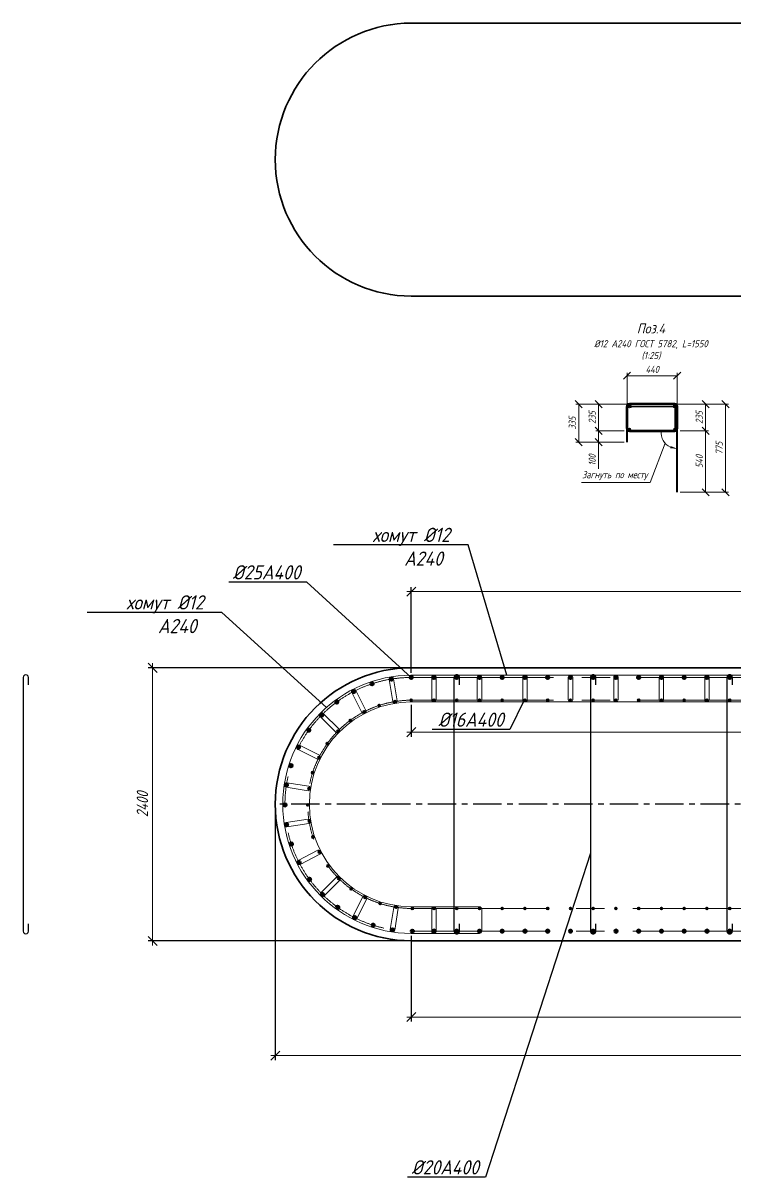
# Model space of a CAD drawing. Header units: millimetres. Extents: x 0 to 285450075, y -3000605 to 8125189010.
# Drawn here: x 6583974 to 6590232, y 139699 to 149856 of the extents above; entities that cross this region are included whole.
import ezdxf
from ezdxf import colors
from ezdxf.entities.mleader import LeaderData, LeaderLine
from ezdxf.math import Vec2, Vec3

# ---------------------------------------------------------------- set-up
doc = ezdxf.new("R2010")
doc.units = ezdxf.units.MM
doc.linetypes.add('невидимая', pattern=[9.525, 6.35, -3.175])
doc.linetypes.add('осевая', pattern=[2, 1.25, -0.25, 0.25, -0.25])
for name, color, linetype, lineweight in [('1-Бетон', 106, 'Continuous', 35), ('Арматура', 1, 'Continuous', 40), ('ИС_ОПОР_Med_раб.арматура', 6, 'Continuous', 35), ('ИС_ОПОР_Wide_раб.арматура', 6, 'Continuous', 50), ('ИС_Ось', 3, 'осевая', 18), ('ИС_Размер', 3, 'Continuous', 18), ('Тонкая', 3, 'Continuous', 15), ('Хомуты', 4, 'Continuous', 18)]:
    doc.layers.add(name, color=color, linetype=linetype, lineweight=lineweight)
for name, color, linetype in [('ИС_Невидимая', 4, 'невидимая'), ('Основная', 7, 'Continuous'), ('Стяжки', 4, 'Continuous'), ('Текст', 7, 'Continuous')]:
    doc.layers.add(name, color=color, linetype=linetype)
doc.styles.add('0', font='isocpeur.ttf', dxfattribs={"width": 0.8, "oblique": 15})
doc.styles.add('ROMANS', font='isocpeur.ttf', dxfattribs={"width": 0.9, "oblique": 15})
doc.dimstyles.new('25', dxfattribs={"dimscale": 25, "dimtxt": 2.5, "dimasz": 2.5, "dimexe": 1, "dimexo": 1, "dimgap": 1, "dimtad": 1, "dimdec": 0, "dimtxsty": '0', "dimblk": 'OBLIQUE', "dimcen": 2.5, "dimclrd": 256, "dimclre": 256, "dimclrt": 256, "dimaunit": 1, "dimadec": 1, "dimazin": 0, "dimtfac": 1, "dimtdec": 0, "dimtmove": 1, "dimatfit": 3, "dimldrblk": 'OBLIQUE', "dimfxl": 1, "dimlwd": -1, "dimlwe": -1, "dimarcsym": 0})
doc.dimstyles.new('М20$2', dxfattribs={"dimscale": 20, "dimtxt": 2.5, "dimasz": 2.5, "dimexe": 1, "dimexo": 1, "dimgap": 1, "dimtad": 1, "dimdec": 0, "dimzin": 0, "dimdsep": 46, "dimtxsty": '0', "dimcen": 0.09, "dimdle": 1, "dimclrd": 256, "dimclre": 256, "dimclrt": 256, "dimadec": 0, "dimazin": 0, "dimtfac": 1, "dimtdec": 0, "dimtofl": 0, "dimtmove": 1, "dimatfit": 2, "dimfxl": 1, "dimtolj": 1, "dimtzin": 0, "dimlwd": -1, "dimarcsym": 0})
doc.dimstyles.new('М40(1)', dxfattribs={"dimscale": 40, "dimtxt": 2.5, "dimasz": 2, "dimexe": 1, "dimexo": 1, "dimgap": 1, "dimtad": 1, "dimdec": 0, "dimdsep": 46, "dimtxsty": '0', "dimblk1": 'OBLIQUE', "dimblk2": 'OBLIQUE', "dimsah": 1, "dimcen": 2.5, "dimdle": 1, "dimclrd": 256, "dimclre": 256, "dimclrt": 256, "dimaunit": 1, "dimadec": 1, "dimazin": 2, "dimtfac": 0.75, "dimtdec": 0, "dimtmove": 1, "dimatfit": 2, "dimldrblk": 'OBLIQUE', "dimfxl": 1, "dimtolj": 1, "dimtzin": 0, "dimlwd": -1, "dimarcsym": 0})

# ---------------------------------------------------------------- blocks, each defined once
blk = doc.blocks.new('25А400')
h = blk.add_hatch(color=256)
h.dxf.hatch_style = 1
h.paths.add_polyline_path([(-11345, -47651, 1), (-11370, -47651, 1)])
for radius in [13.5, 12.5]:
    blk.add_circle((-11357, -47651), radius)
blk = doc.blocks.new('*U660')
at = {"layer": 'ИС_ОПОР_Wide_раб.арматура'}
blk.add_blockref('25А400', (11357, 47651), dxfattribs=at)
blk = doc.blocks.new('*U661')
at = {"layer": '1-Бетон', "color": 0, "linetype": 'ByBlock', "lineweight": -2, "transparency": 16777216}
for p in [(0, 0), (200, 0), (400, 0), (600, 0), (800, 0), (1000, 0), (1200, 0), (1400, 0), (1600, 0), (1800, 0), (2000, 0), (2200, 0), (2400, 0), (2600, 0), (2800, 0), (3000, 0), (3200, 0), (3400, 0), (3600, 0), (3800, 0), (4000, 0), (4200, 0), (4400, 0), (4600, 0), (4800, 0), (5000, 0), (5200, 0), (5400, 0), (5600, 0), (5800, 0), (6000, 0), (6200, 0), (6400, 0), (6600, 0), (6800, 0), (7000, 0), (7200, 0), (7400, 0), (7600, 0), (7800, 0), (8000, 0), (8200, 0), (8400, 0), (8600, 0), (8800, 0)]:
    blk.add_blockref('*U660', p, dxfattribs=at)
blk = doc.blocks.new('16A400')
h = blk.add_hatch(color=256)
h.dxf.hatch_style = 1
h.paths.add_polyline_path([(-8, 0, 1), (8, 0, 1)])
for radius in [9, 8]:
    blk.add_circle((0, 0), radius)
at = {"layer": 'ИС_Размер'}
for p, q in [((-9, 0), (9, 0)), ((0, -9), (0, 9))]:
    blk.add_line(p, q, dxfattribs=at)
blk = doc.blocks.new('*U690')
at = {"layer": 'ИС_ОПОР_Med_раб.арматура'}
blk.add_blockref('16A400', (0, 0), dxfattribs=at)
blk = doc.blocks.new('*U659')
at = {"layer": '1-Бетон', "color": 0, "linetype": 'ByBlock', "lineweight": -2, "transparency": 16777216}
for p in [(0, 0), (200, 0), (400, 0), (600, 0), (800, 0), (1000, 0), (1200, 0), (1400, 0), (1600, 0), (1800, 0), (2000, 0), (2200, 0), (2400, 0), (2600, 0), (2800, 0), (3000, 0), (3200, 0), (3400, 0), (3600, 0), (3800, 0), (4000, 0), (4200, 0), (4400, 0), (4600, 0), (4800, 0), (5000, 0), (5200, 0), (5400, 0), (5600, 0), (5800, 0), (6000, 0), (6200, 0), (6400, 0), (6600, 0), (6800, 0), (7000, 0), (7200, 0), (7400, 0), (7600, 0), (7800, 0), (8000, 0), (8200, 0), (8400, 0), (8600, 0), (8800, 0)]:
    blk.add_blockref('*U690', p, dxfattribs=at)
blk = doc.blocks.new('*U657')
at = {"layer": 'Стяжки'}
blk.add_lwpolyline([(24, 1050), (24, 1115, 1.000001), (-24, 1115), (-24, 0), (-24, -1115, 1.000001), (24, -1115), (24, -1050)], format="xyb", dxfattribs=at)
blk = doc.blocks.new('*U658')
at = {"layer": '1-Бетон', "color": 0, "linetype": 'ByBlock', "lineweight": -2, "transparency": 16777216}
for p in [(0, 0), (1200, 0), (2400, 0), (3600, 0), (4800, 0), (6000, 0), (7200, 0), (8400, 0)]:
    blk.add_blockref('*U657', p, dxfattribs=at)
blk = doc.blocks.new('_OBLIQUE')
at = {"color": 0, "linetype": 'ByBlock', "lineweight": -2}
blk.add_line((0.5, 0.5), (-0.5, -0.5), dxfattribs=at)
blk = doc.blocks.new('*D906')
at = {"layer": 'Defpoints', "color": 0, "ltscale": 1000, "transparency": 16777216}
for p in [(6596586, 144860), (6587387, 144105), (6596586, 144105)]:
    blk.add_point(p, dxfattribs=at)
at = {"layer": 'ИС_Размер', "ltscale": 1000, "transparency": 16777216}
blk.add_line((6587347, 144860), (6596626, 144860), dxfattribs=at)
at = {"layer": 'ИС_Размер', "lineweight": -2, "ltscale": 1000, "transparency": 16777216}
for p, q in [((6587387, 144145), (6587387, 144900)), ((6596586, 144145), (6596586, 144900))]:
    blk.add_line(p, q, dxfattribs=at)
at = {"layer": 'ИС_Размер', "ltscale": 1000, "transparency": 16777216, "xscale": 80, "yscale": 80, "zscale": 80, "rotation": 180}
blk.add_blockref('_OBLIQUE', (6587387, 144860), dxfattribs=at)
at = {"layer": 'ИС_Размер', "ltscale": 1000, "transparency": 16777216, "xscale": 80, "yscale": 80, "zscale": 80}
blk.add_blockref('_OBLIQUE', (6596586, 144860), dxfattribs=at)
at = {"layer": 'ИС_Размер', "ltscale": 1000, "transparency": 16777216, "insert": (6591986, 144950), "char_height": 100, "attachment_point": 5, "style": '0'}
blk.add_mtext('\\A1;46x200=9200', dxfattribs=at)
blk = doc.blocks.new('_None')
blk = doc.blocks.new('*U692')
at = {"layer": 'ИС_ОПОР_Wide_раб.арматура'}
blk.add_blockref('25А400', (11357, 47651), dxfattribs=at)
blk = doc.blocks.new('*U693')
at = {"layer": '1-Бетон', "color": 0, "linetype": 'ByBlock', "lineweight": -2, "transparency": 16777216}
for p in [(0, 0), (200, 0), (400, 0), (600, 0), (800, 0), (1000, 0), (1200, 0), (1400, 0), (1600, 0), (1800, 0), (2000, 0), (2200, 0), (2400, 0), (2600, 0), (2800, 0), (3000, 0), (3200, 0), (3400, 0), (3600, 0), (3800, 0), (4000, 0), (4200, 0), (4400, 0), (4600, 0), (4800, 0), (5000, 0), (5200, 0), (5400, 0), (5600, 0), (5800, 0), (6000, 0), (6200, 0), (6400, 0), (6600, 0), (6800, 0), (7000, 0), (7200, 0), (7400, 0), (7600, 0), (7800, 0), (8000, 0), (8200, 0), (8400, 0), (8600, 0), (8800, 0)]:
    blk.add_blockref('*U692', p, dxfattribs=at)
blk = doc.blocks.new('*U656')
at = {"layer": 'ИС_ОПОР_Med_раб.арматура'}
blk.add_blockref('16A400', (0, 0), dxfattribs=at)
blk = doc.blocks.new('*U691')
at = {"layer": '1-Бетон', "color": 0, "linetype": 'ByBlock', "lineweight": -2, "transparency": 16777216}
for p in [(0, 0), (200, 0), (400, 0), (600, 0), (800, 0), (1000, 0), (1200, 0), (1400, 0), (1600, 0), (1800, 0), (2000, 0), (2200, 0), (2400, 0), (2600, 0), (2800, 0), (3000, 0), (3200, 0), (3400, 0), (3600, 0), (3800, 0), (4000, 0), (4200, 0), (4400, 0), (4600, 0), (4800, 0), (5000, 0), (5200, 0), (5400, 0), (5600, 0), (5800, 0), (6000, 0), (6200, 0), (6400, 0), (6600, 0), (6800, 0), (7000, 0), (7200, 0), (7400, 0), (7600, 0), (7800, 0), (8000, 0), (8200, 0), (8400, 0), (8600, 0), (8800, 0)]:
    blk.add_blockref('*U656', p, dxfattribs=at)
blk = doc.blocks.new('*D895')
at = {"layer": 'Defpoints', "color": 0, "ltscale": 1000, "transparency": 16777216}
for p in [(6587387, 143905), (6596586, 143905), (6587387, 143625)]:
    blk.add_point(p, dxfattribs=at)
at = {"layer": 'ИС_Размер', "lineweight": -2, "ltscale": 1000, "transparency": 16777216}
for p, q in [((6587387, 143865), (6587387, 143585)), ((6596586, 143865), (6596586, 143585))]:
    blk.add_line(p, q, dxfattribs=at)
at = {"layer": 'ИС_Размер', "ltscale": 1000, "transparency": 16777216}
blk.add_line((6596626, 143625), (6587347, 143625), dxfattribs=at)
at = {"layer": 'ИС_Размер', "ltscale": 1000, "transparency": 16777216, "xscale": 80, "yscale": 80, "zscale": 80, "rotation": 180}
blk.add_blockref('_OBLIQUE', (6587387, 143625), dxfattribs=at)
at = {"layer": 'ИС_Размер', "ltscale": 1000, "transparency": 16777216, "xscale": 80, "yscale": 80, "zscale": 80}
blk.add_blockref('_OBLIQUE', (6596586, 143625), dxfattribs=at)
at = {"layer": 'ИС_Размер', "ltscale": 1000, "transparency": 16777216, "insert": (6591987, 143715), "char_height": 100, "attachment_point": 5, "style": '0'}
blk.add_mtext('\\A1;46x200=9200', dxfattribs=at)
blk = doc.blocks.new('*D957')
at = {"layer": 'Defpoints', "color": 0, "ltscale": 1000, "transparency": 16777216}
for p in [(6586191, 142990, -5778), (6597781, 142990, -5778), (6597781, 140782)]:
    blk.add_point(p, dxfattribs=at)
at = {"layer": 'ИС_Размер', "lineweight": -2, "ltscale": 1000, "transparency": 16777216}
for p, q in [((6586191, 142950), (6586191, 140742)), ((6597781, 142950), (6597781, 140742))]:
    blk.add_line(p, q, dxfattribs=at)
at = {"layer": 'ИС_Размер', "ltscale": 1000, "transparency": 16777216}
blk.add_line((6586151, 140782), (6597821, 140782), dxfattribs=at)
at = {"layer": 'ИС_Размер', "ltscale": 1000, "transparency": 16777216, "xscale": 80, "yscale": 80, "zscale": 80, "rotation": 180}
blk.add_blockref('_OBLIQUE', (6586191, 140782), dxfattribs=at)
at = {"layer": 'ИС_Размер', "ltscale": 1000, "transparency": 16777216, "xscale": 80, "yscale": 80, "zscale": 80}
blk.add_blockref('_OBLIQUE', (6597781, 140782), dxfattribs=at)
at = {"layer": 'ИС_Размер', "ltscale": 1000, "transparency": 16777216, "insert": (6591986, 140872), "char_height": 100, "attachment_point": 5, "style": '0'}
blk.add_mtext('\\A1;11590', dxfattribs=at)
blk = doc.blocks.new('*D958')
at = {"layer": 'Defpoints', "color": 0, "ltscale": 1000, "transparency": 16777216}
for p in [(6587387, 144190, -5778), (6585113, 141790), (6587386, 141790, -5778)]:
    blk.add_point(p, dxfattribs=at)
at = {"layer": 'ИС_Размер', "lineweight": -2, "ltscale": 1000, "transparency": 16777216}
for p, q in [((6587347, 144190), (6585073, 144190)), ((6587346, 141790), (6585073, 141790))]:
    blk.add_line(p, q, dxfattribs=at)
at = {"layer": 'ИС_Размер', "ltscale": 1000, "transparency": 16777216}
blk.add_line((6585113, 144230), (6585113, 141750), dxfattribs=at)
at = {"layer": 'ИС_Размер', "ltscale": 1000, "transparency": 16777216, "xscale": 80, "yscale": 80, "zscale": 80}
for p, rotation in [((6585113, 144190), 90), ((6585113, 141790), 270)]:
    blk.add_blockref('_OBLIQUE', p, dxfattribs=dict(at, rotation=rotation))
at = {"layer": 'ИС_Размер', "ltscale": 1000, "transparency": 16777216, "insert": (6585023, 142990), "char_height": 100, "attachment_point": 5, "rotation": 90, "style": '0'}
blk.add_mtext('\\A1;2400', dxfattribs=at)
blk = doc.blocks.new('*D896')
at = {"layer": 'Defpoints', "color": 0, "ltscale": 1000, "transparency": 16777216}
for p in [(6587387, 141875), (6596586, 141875), (6596586, 141121)]:
    blk.add_point(p, dxfattribs=at)
at = {"layer": 'ИС_Размер', "lineweight": -2, "ltscale": 1000, "transparency": 16777216}
for p, q in [((6587387, 141835), (6587387, 141081)), ((6596586, 141835), (6596586, 141081))]:
    blk.add_line(p, q, dxfattribs=at)
at = {"layer": 'ИС_Размер', "ltscale": 1000, "transparency": 16777216}
blk.add_line((6587347, 141121), (6596626, 141121), dxfattribs=at)
at = {"layer": 'ИС_Размер', "ltscale": 1000, "transparency": 16777216, "xscale": 80, "yscale": 80, "zscale": 80, "rotation": 180}
blk.add_blockref('_OBLIQUE', (6587387, 141121), dxfattribs=at)
at = {"layer": 'ИС_Размер', "ltscale": 1000, "transparency": 16777216, "xscale": 80, "yscale": 80, "zscale": 80}
blk.add_blockref('_OBLIQUE', (6596586, 141121), dxfattribs=at)
at = {"layer": 'ИС_Размер', "ltscale": 1000, "transparency": 16777216, "insert": (6591986, 141211), "char_height": 100, "attachment_point": 5, "style": '0'}
blk.add_mtext('\\A1;46x200=9200', dxfattribs=at)
blk = doc.blocks.new('*D867')
at = {"layer": 'Defpoints', "color": 0, "transparency": 16777216}
for p in [(6589725, 146757), (6589284, 146486), (6589725, 146488)]:
    blk.add_point(p, dxfattribs=at)
at = {"layer": 'ИС_Размер', "transparency": 16777216}
for p, q in [((6589284, 146511), (6589284, 146782)), ((6589725, 146513), (6589725, 146782)), ((6589284, 146757), (6589725, 146757))]:
    blk.add_line(p, q, dxfattribs=at)
at = {"layer": 'ИС_Размер', "transparency": 16777216, "xscale": 62.5, "yscale": 62.5, "zscale": 62.5, "rotation": 180}
blk.add_blockref('_OBLIQUE', (6589284, 146757), dxfattribs=at)
at = {"layer": 'ИС_Размер', "transparency": 16777216, "xscale": 62.5, "yscale": 62.5, "zscale": 62.5}
blk.add_blockref('_OBLIQUE', (6589725, 146757), dxfattribs=at)
at = {"layer": 'ИС_Размер', "transparency": 16777216, "insert": (6589505, 146813), "char_height": 62.5, "attachment_point": 5, "style": '0'}
blk.add_mtext('440', dxfattribs=at)
blk = doc.blocks.new('*D947')
at = {"layer": 'Defpoints', "color": 0, "transparency": 16777216}
for p in [(6589704, 146507), (6589725, 146273), (6589975, 146273)]:
    blk.add_point(p, dxfattribs=at)
at = {"layer": 'ИС_Размер', "transparency": 16777216}
for p, q in [((6589729, 146507), (6590000, 146507)), ((6589975, 146507), (6589975, 146273)), ((6589750, 146273), (6590000, 146273))]:
    blk.add_line(p, q, dxfattribs=at)
at = {"layer": 'ИС_Размер', "transparency": 16777216, "xscale": 62.5, "yscale": 62.5, "zscale": 62.5}
for p, rotation in [((6589975, 146507), 90), ((6589975, 146273), 270)]:
    blk.add_blockref('_OBLIQUE', p, dxfattribs=dict(at, rotation=rotation))
at = {"layer": 'ИС_Размер', "transparency": 16777216, "insert": (6589919, 146390), "char_height": 62.5, "attachment_point": 5, "rotation": 90, "style": '0'}
blk.add_mtext('235', dxfattribs=at)
blk = doc.blocks.new('*D948')
at = {"layer": 'Defpoints', "color": 0, "transparency": 16777216}
for p in [(6589725, 146273), (6589725, 145733), (6589975, 145733)]:
    blk.add_point(p, dxfattribs=at)
at = {"layer": 'ИС_Размер', "transparency": 16777216}
for p, q in [((6589750, 146273), (6590000, 146273)), ((6589975, 146273), (6589975, 145733)), ((6589750, 145733), (6590000, 145733))]:
    blk.add_line(p, q, dxfattribs=at)
at = {"layer": 'ИС_Размер', "transparency": 16777216, "xscale": 62.5, "yscale": 62.5, "zscale": 62.5}
for p, rotation in [((6589975, 146273), 90), ((6589975, 145733), 270)]:
    blk.add_blockref('_OBLIQUE', p, dxfattribs=dict(at, rotation=rotation))
at = {"layer": 'ИС_Размер', "transparency": 16777216, "insert": (6589919, 146003), "char_height": 62.5, "attachment_point": 5, "rotation": 90, "style": '0'}
blk.add_mtext('540', dxfattribs=at)
blk = doc.blocks.new('*D868')
at = {"layer": 'Defpoints', "color": 0, "transparency": 16777216}
for p in [(6589975, 146507), (6589975, 145733), (6590150, 145733)]:
    blk.add_point(p, dxfattribs=at)
at = {"layer": 'ИС_Размер', "transparency": 16777216}
for p, q in [((6590000, 146507), (6590175, 146507)), ((6590150, 146507), (6590150, 145733)), ((6590000, 145733), (6590175, 145733))]:
    blk.add_line(p, q, dxfattribs=at)
at = {"layer": 'ИС_Размер', "transparency": 16777216, "xscale": 62.5, "yscale": 62.5, "zscale": 62.5}
for p, rotation in [((6590150, 146507), 90), ((6590150, 145733), 270)]:
    blk.add_blockref('_OBLIQUE', p, dxfattribs=dict(at, rotation=rotation))
at = {"layer": 'ИС_Размер', "transparency": 16777216, "insert": (6590094, 146120), "char_height": 62.5, "attachment_point": 5, "rotation": 90, "style": '0'}
blk.add_mtext('775', dxfattribs=at)
blk = doc.blocks.new('*D949')
at = {"layer": 'Defpoints', "color": 0, "transparency": 16777216}
for p in [(6589034, 146507), (6589305, 146507), (6589284, 146273)]:
    blk.add_point(p, dxfattribs=at)
at = {"layer": 'ИС_Размер', "transparency": 16777216}
for p, q in [((6589280, 146507), (6589009, 146507)), ((6589034, 146273), (6589034, 146507)), ((6589259, 146273), (6589009, 146273))]:
    blk.add_line(p, q, dxfattribs=at)
at = {"layer": 'ИС_Размер', "transparency": 16777216, "xscale": 62.5, "yscale": 62.5, "zscale": 62.5}
for p, rotation in [((6589034, 146507), 90), ((6589034, 146273), 270)]:
    blk.add_blockref('_OBLIQUE', p, dxfattribs=dict(at, rotation=rotation))
at = {"layer": 'ИС_Размер', "transparency": 16777216, "insert": (6588978, 146390), "char_height": 62.5, "attachment_point": 5, "rotation": 90, "style": '0'}
blk.add_mtext('235', dxfattribs=at)
blk = doc.blocks.new('*D950')
at = {"layer": 'Defpoints', "color": 0, "transparency": 16777216}
for p in [(6589284, 146273), (6589034, 146173), (6589284, 146173)]:
    blk.add_point(p, dxfattribs=at)
at = {"layer": 'ИС_Размер', "transparency": 16777216}
for p, q in [((6589259, 146273), (6589009, 146273)), ((6589034, 146273), (6589034, 146173)), ((6589259, 146173), (6589009, 146173)), ((6589034, 145940), (6589034, 146173))]:
    blk.add_line(p, q, dxfattribs=at)
at = {"layer": 'ИС_Размер', "transparency": 16777216, "xscale": 62.5, "yscale": 62.5, "zscale": 62.5}
for p, rotation in [((6589034, 146273), 90), ((6589034, 146173), 270)]:
    blk.add_blockref('_OBLIQUE', p, dxfattribs=dict(at, rotation=rotation))
at = {"layer": 'ИС_Размер', "transparency": 16777216, "insert": (6588978, 146016), "char_height": 62.5, "attachment_point": 5, "rotation": 90, "style": '0'}
blk.add_mtext('100', dxfattribs=at)
blk = doc.blocks.new('*D869')
at = {"layer": 'Defpoints', "color": 0, "transparency": 16777216}
for p in [(6589034, 146507), (6588859, 146173), (6589034, 146173)]:
    blk.add_point(p, dxfattribs=at)
at = {"layer": 'ИС_Размер', "transparency": 16777216}
for p, q in [((6589009, 146507), (6588834, 146507)), ((6588859, 146507), (6588859, 146173)), ((6589009, 146173), (6588834, 146173))]:
    blk.add_line(p, q, dxfattribs=at)
at = {"layer": 'ИС_Размер', "transparency": 16777216, "xscale": 62.5, "yscale": 62.5, "zscale": 62.5}
for p, rotation in [((6588859, 146507), 90), ((6588859, 146173), 270)]:
    blk.add_blockref('_OBLIQUE', p, dxfattribs=dict(at, rotation=rotation))
at = {"layer": 'ИС_Размер', "transparency": 16777216, "insert": (6588803, 146340), "char_height": 62.5, "attachment_point": 5, "rotation": 90, "style": '0'}
blk.add_mtext('335', dxfattribs=at)
blk = doc.blocks.new('*D870')
at = {"layer": 'Defpoints', "color": 0, "ltscale": 0.2, "transparency": 16777216}
for p in [(6589497, 146281), (6589725, 146258), (6589725, 146258), (6589650, 146138), (6589725, 146019)]:
    blk.add_point(p, dxfattribs=at)
at = {"layer": 'ИС_Размер', "lineweight": 13, "ltscale": 0.2, "transparency": 16777216}
for p, q in [((6589620, 146163), (6589488, 145818)), ((6589488, 145818), (6588884, 145818))]:
    blk.add_line(p, q, dxfattribs=at)
blk.add_arc((6589725, 146258), 142, 174.3063, 245.608, dxfattribs=at)
at = {"layer": 'ИС_Размер', "ltscale": 0.2, "transparency": 16777216}
blk.add_solid([(6589668, 146139), (6589664, 146119), (6589725, 146116)], dxfattribs=at)
at = {"layer": 'ИС_Размер', "ltscale": 0.2, "transparency": 16777216, "insert": (6589176, 145879), "char_height": 62.5, "attachment_point": 5, "style": '0'}
blk.add_mtext('\\A1;Загнуть по месту', dxfattribs=at)

msp = doc.modelspace()

# ---------------------------------------------------------------- linework, layer by layer
at = {"layer": '1-Бетон', "elevation": -5778.159}
for points in [[(6587386.4346, 149855.99), (6596586.3708, 149855.99, -0.9958479419), (6596586.3708, 147455.99), (6587386.4346, 147455.99, -0.9958479419)], [(6587386.4346, 144190.4732), (6596586.3708, 144190.4732, -0.9958479419), (6596586.3708, 141790.4732), (6587386.4346, 141790.4732, -0.9958479419)]]:
    msp.add_lwpolyline(points, format="xyb", close=True, dxfattribs=at)
at = {"layer": 'Defpoints'}
for p, q in [((6589278.314, 146293.5719), (6589278.314, 146486.0719)), ((6589290.314, 146293.5719), (6589290.314, 146486.0719)), ((6589703.814, 146513.0719), (6589305.314, 146513.0719)), ((6589703.814, 146501.0719), (6589305.314, 146501.0719)), ((6589305.314, 146487.5719), (6589703.814, 146486.0719)), ((6589705.314, 146487.5719), (6589705.314, 146287.5719)), ((6589718.814, 146293.5719), (6589718.814, 146486.0719)), ((6589730.814, 146293.5719), (6589730.814, 146486.0719)), ((6589305.314, 146278.5719), (6589703.814, 146278.5719)), ((6589305.314, 146266.5719), (6589703.814, 146266.5719))]:
    msp.add_line(p, q, dxfattribs=at)
for centre, radius, start, end in [((6589305.314, 146486.0719), 27, 90, 180), ((6589305.314, 146486.0719), 15, 90, 180), ((6589703.814, 146486.0719), 27, 0, 90), ((6589703.814, 146486.0719), 15, 0, 90), ((6589305.314, 146293.5719), 27, 180, 270), ((6589305.314, 146293.5719), 15, 180, 270), ((6589703.814, 146293.5719), 15, 270, 0), ((6589703.814, 146293.5719), 27, 270, 0)]:
    msp.add_arc(centre, radius, start, end, dxfattribs=at)
at = {"layer": 'Арматура'}
for p, q in [((6589284.314, 146172.5719), (6589284.314, 146486.0719)), ((6589703.814, 146507.0719), (6589305.314, 146507.0719)), ((6589724.814, 145732.5719), (6589724.814, 146486.0719))]:
    msp.add_line(p, q, dxfattribs=at)
for centre, start, end in [((6589305.314, 146486.0719), 90, 180), ((6589703.814, 146486.0719), 0, 90)]:
    msp.add_arc(centre, 21, start, end, dxfattribs=at)
at = {"layer": 'ИС_Невидимая', "ltscale": 100}
msp.add_line((6589284.314, 146272.5719), (6589724.814, 146272.5719), dxfattribs=at)
at = {"layer": 'ИС_Ось', "ltscale": 1000}
for p, q in [((6587386.6146, 144105.4732, -5778.159), (6596586.1907, 144105.4732, -5778.159)), ((6587386.6146, 143905.4732, -5778.159), (6596586.1907, 143905.4732, -5778.159)), ((6596586.1907, 142075.4732, -5778.159), (6587386.6146, 142075.4732, -5778.159)), ((6596586.1907, 141875.4732, -5778.159), (6587386.6146, 141875.4732, -5778.159))]:
    msp.add_line(p, q, dxfattribs=at)
for radius in [1115.0104, 915.0104]:
    msp.add_arc((6587391.4274, 142990.4732, -5778.159), radius, 90.24730964, 269.75269036, dxfattribs=at)
at = {"layer": 'Основная', "color": 2, "linetype": 'осевая', "ltscale": 200, "elevation": -5778.159}
msp.add_lwpolyline([(6597781.3883, 142990.4732), (6586191.417, 142990.4732)], dxfattribs=at)
at = {"layer": 'Стяжки', "elevation": -5778.159}
msp.add_lwpolyline([(6584021.2208, 144040.4732), (6584021.2208, 144105.4732, 1.000000547), (6583974.2208, 144105.4732), (6583974.2208, 142990.4732), (6583974.2208, 141875.4732, 1.000000547), (6584021.2208, 141875.4732), (6584021.2208, 141940.4732)], format="xyb", dxfattribs=at)
at = {"layer": 'Хомуты'}
msp.add_line((6587387.5427, 142090.4712, -5778.159), (6587586.4027, 142090.4712, -5778.159), dxfattribs=at)
at = {"layer": 'Хомуты', "elevation": -5778.159}
for points in [[(6587262.0922, 143900.951), (6587231.5089, 144094.044, 1), (6587192.9891, 144087.943), (6587223.5724, 143894.85, 1)], [(6587605.9027, 143909.9732), (6587605.9027, 144105.4732, 1), (6587566.9027, 144105.4732), (6587566.9027, 143909.9732, 1)], [(6586987.0695, 143816.4225), (6586898.3139, 143990.6141, 1), (6586863.5647, 143972.9084), (6586952.3203, 143798.7168, 1)], [(6586752.1633, 143651.7013), (6586613.3285, 143789.3426, 1), (6586585.8706, 143761.6467), (6586724.7055, 143624.0053, 1)], [(6586578.8141, 143421.0043), (6586404.6223, 143509.7595, 1), (6586386.9167, 143475.0103), (6586561.1084, 143386.2551, 1)], [(6586485.5449, 143148.821), (6586292.4519, 143179.4045, 1), (6586286.3508, 143140.8847), (6586479.4438, 143110.3012, 1)], [(6586480.9504, 142861.1381), (6586287.8573, 142830.5552, 1), (6586293.9583, 142792.0353), (6586487.0514, 142822.6182, 1)], [(6586565.4791, 142586.1153), (6586391.2873, 142497.3602, 1), (6586408.9929, 142462.6109), (6586583.1847, 142551.3661, 1)], [(6586730.8582, 142350.673), (6586592.6189, 142212.4336, 1), (6586620.196, 142184.8565), (6586758.4354, 142323.0958, 1)], [(6586960.106, 142178.1669), (6586872.1036, 142003.5937, 1), (6586906.9289, 141986.0382), (6586994.9314, 142160.6115, 1)], [(6587232.6347, 142084.6165), (6587202.4897, 141891.4546, 1), (6587241.0233, 141885.441), (6587271.1683, 142078.6029, 1)], [(6587605.9027, 142070.9732), (6587605.9027, 141875.4732, -1), (6587566.9027, 141875.4732), (6587566.9027, 142070.9732, -1)]]:
    msp.add_lwpolyline(points, format="xyb", close=True, dxfattribs=at)
for points in [[(6587386.5305, 144124.973), (6587586.5093, 144124.9732)], [(6587387.5427, 143890.4752), (6587586.4025, 143890.4732)], [(6587386.5305, 141855.9734), (6587586.4027, 141855.9734)]]:
    msp.add_lwpolyline(points, dxfattribs=at)
for points in [[(6587586.5093, 143890.4732), (6587986.5093, 143890.4732, 0.4142135624), (6588006.0093, 143909.9732), (6588006.0093, 144105.4732, 0.4142135624), (6587986.5093, 144124.9732), (6587586.5093, 144124.9732, 0.4142135624), (6587567.0093, 144105.4732), (6587567.0093, 143909.9732, 0.4142135624), (6587586.5093, 143890.4732)], [(6587986.6159, 143890.4732), (6588386.6159, 143890.4732, 0.4142135624), (6588406.1159, 143909.9732), (6588406.1159, 144105.4732, 0.4142135624), (6588386.6159, 144124.9732), (6587986.6159, 144124.9732, 0.4142135624), (6587967.1159, 144105.4732), (6587967.1159, 143909.9732, 0.4142135624), (6587986.6159, 143890.4732)], [(6588386.7225, 143890.4732), (6588786.7225, 143890.4732, 0.4142135624), (6588806.2225, 143909.9732), (6588806.2225, 144105.4732, 0.4142135624), (6588786.7225, 144124.9732), (6588386.7225, 144124.9732, 0.4142135624), (6588367.2225, 144105.4732), (6588367.2225, 143909.9732, 0.4142135624), (6588386.7225, 143890.4732)], [(6588786.5093, 143890.4732), (6589186.5093, 143890.4732, 0.4142135624), (6589206.0093, 143909.9732), (6589206.0093, 144105.4732, 0.4142135624), (6589186.5093, 144124.9732), (6588786.5093, 144124.9732, 0.4142135624), (6588767.0093, 144105.4732), (6588767.0093, 143909.9732, 0.4142135624), (6588786.5093, 143890.4732)], [(6589186.5093, 143890.4732), (6589586.5093, 143890.4732, 0.4142135624), (6589606.0093, 143909.9732), (6589606.0093, 144105.4732, 0.4142135624), (6589586.5093, 144124.9732), (6589186.5093, 144124.9732, 0.4142135624), (6589167.0093, 144105.4732), (6589167.0093, 143909.9732, 0.4142135624), (6589186.5093, 143890.4732)], [(6589586.5093, 143890.4732), (6589986.5093, 143890.4732, 0.4142135624), (6590006.0093, 143909.9732), (6590006.0093, 144105.4732, 0.4142135624), (6589986.5093, 144124.9732), (6589586.5093, 144124.9732, 0.4142135624), (6589567.0093, 144105.4732), (6589567.0093, 143909.9732, 0.4142135624), (6589586.5093, 143890.4732)], [(6589986.5093, 143890.4732), (6590386.5093, 143890.4732, 0.4142135624), (6590406.0093, 143909.9732), (6590406.0093, 144105.4732, 0.4142135624), (6590386.5093, 144124.9732), (6589986.5093, 144124.9732, 0.4142135624), (6589967.0093, 144105.4732), (6589967.0093, 143909.9732, 0.4142135624), (6589986.5093, 143890.4732)], [(6587586.5093, 142090.4732), (6587986.5093, 142090.4732, -0.4142135624), (6588006.0093, 142070.9732), (6588006.0093, 141875.4732, -0.4142135624), (6587986.5093, 141855.9732), (6587586.5093, 141855.9732, -0.4142135624), (6587567.0093, 141875.4732), (6587567.0093, 142070.9732, -0.4142135624), (6587586.5093, 142090.4732)]]:
    msp.add_lwpolyline(points, format="xyb", dxfattribs=at)
at = {"layer": 'Хомуты'}
for radius in [1134.5104, 900.0104]:
    msp.add_arc((6587391.4274, 142990.4732, -5778.159), radius, 90.24730964, 269.75269036, dxfattribs=at)

# ---------------------------------------------------------------- block references
at = {"layer": '1-Бетон'}
for name, p in [('*U661', (6587586.4027, 144105.4732, -5778.159)), ('*U658', (6587786.4027, 142990.4732, -5778.159)), ('*U659', (6587586.4027, 143905.4732, -5778.159))]:
    msp.add_blockref(name, p, dxfattribs=at)
at = {"layer": '1-Бетон', "xscale": -1, "rotation": 180}
for name, p in [('*U691', (6587586.4027, 142075.4732, -5778.159)), ('*U693', (6587586.4027, 141875.4732, -5778.159))]:
    msp.add_blockref(name, p, dxfattribs=at)
at = {"layer": 'Defpoints'}
for name, p in [('25А400', (6600662.3986, 194138.8855)), ('25А400', (6601062.3986, 194138.8855)), ('16A400', (6589305.314, 146287.5719)), ('16A400', (6589705.314, 146287.5719))]:
    msp.add_blockref(name, p, dxfattribs=at)
at = {"layer": 'ИС_ОПОР_Med_раб.арматура', "xscale": -1}
for p, rotation in [((6587104.0997, 143859.2027, -5778.159), 18.00000000000001), ((6587243.5364, 143893.4551, -5778.159), 8.999999999999968), ((6586849.7103, 143727.8949, -5778.159), 36.00000000000003), ((6586971.7379, 143803.5592, -5778.159), 26.99999999999999), ((6586741.0216, 143634.0727, -5778.159), 45), ((6586648.348, 143524.4031, -5778.159), 53.99999999999997), ((6586573.9715, 143401.5863, -5778.159), 63.00000000000001), ((6586519.7235, 143268.6465, -5778.159), 71.99999999999999), ((6586486.9397, 143128.8572, -5778.159), 81.00000000000004), ((6586476.4274, 142985.6604, -5778.159), 90), ((6586488.4455, 142842.5821, -5778.159), 98.99999999999996), ((6586522.6979, 142703.1454, -5778.159), 108), ((6586578.3414, 142570.7837, -5778.159), 117.0000000000001), ((6586654.0058, 142448.7561, -5778.159), 126), ((6586747.8279, 142340.0673, -5778.159), 134.9999999999999), ((6586857.4975, 142247.3938, -5778.159), 144), ((6586980.3143, 142173.0173, -5778.159), 153), ((6587113.2541, 142118.7692, -5778.159), 161.9999999999999), ((6587253.0434, 142085.9855, -5778.159), 171), ((6587396.2402, 142075.4732, -5778.159), 180)]:
    msp.add_blockref('16A400', p, dxfattribs=dict(at, rotation=rotation))
msp.add_blockref('16A400', (6587386.6146, 143905.4732, -5778.159), dxfattribs=at)
at = {"layer": 'ИС_ОПОР_Wide_раб.арматура', "xscale": -1}
for p, rotation in [((6561516.0012, 185858.974, -5778.159), 18.00000000000001), ((6568540.6816, 189379.0001, -5778.159), 8.999999999999968), ((6555128.4596, 181283.3832, -5778.159), 26.99999999999999), ((6549535.3394, 175764.8938, -5778.159), 36.00000000000003), ((6544874.3617, 169439.3894, -5778.159), 44.99999999999984), ((6541260.2953, 162462.625, -5778.159), 53.99999999999997), ((6538782.1304, 155006.3915, -5778.159), 62.99999999999994), ((6537500.8878, 147254.2862, -5778.159), 71.99999999999999), ((6537448.1158, 139397.1917, -5778.159), 80.99999999999996), ((6538625.1139, 131628.5757, -5778.159), 90), ((6541002.9005, 124139.7274, -5778.159), 98.99999999999996), ((6544522.9266, 117115.0469, -5778.159), 108), ((6549098.5174, 110727.5054, -5778.159), 117), ((6554617.0068, 105134.3852, -5778.159), 126), ((6560942.5112, 100473.4075, -5778.159), 134.9999999999999), ((6567919.2756, 96859.341, -5778.159), 144), ((6575375.5091, 94381.1762, -5778.159), 152.9999999999998), ((6583127.6144, 93099.9335, -5778.159), 161.9999999999999), ((6590984.7089, 93047.1616, -5778.159), 171), ((6598753.3249, 94224.1597, -5778.159), 180)]:
    msp.add_blockref('25А400', p, dxfattribs=dict(at, rotation=rotation))
msp.add_blockref('25А400', (6576029.53, 191756.7867, -5778.159), dxfattribs=at)

# ---------------------------------------------------------------- texts
at = {"layer": 'Текст', "insert": (6588025.4028, 147215.7528), "char_height": 62.5, "width": 2938.105174, "attachment_point": 1, "style": 'ROMANS'}
msp.add_mtext('\\pxqc;{\\H1.4x;Поз.4\\P}%%C12 А240 ГОСТ 5782, L=1550\\P(1:25)', dxfattribs=at)

# ---------------------------------------------------------------- dimensions: what is measured, and where the dimension line sits
at = {"layer": 'ИС_Размер', "color": 2}
dim = msp.add_linear_dim(base=(6589724.8139527319, 146757.0719223038), p1=(6589284.3139527319, 146486.0719223038), p2=(6589724.8139527319, 146487.5719223038), dimstyle='25', override={"dimrnd": 5}, dxfattribs=at)
dim.commit()
dim.dimension.update_dxf_attribs({"geometry": '*D867', "text_midpoint": (6589504.5639527319, 146813.3219223038)})
for base, p1, p2, picture, middle in [((6588859.3139527552, 146172.5719223046), (6589034.3139527356, 146507.0719223043), (6589034.3139527338, 146172.5719223045), '*D869', (6588803.0639527533, 146339.8219223026)), ((6589034.3139527543, 146507.0719223039), (6589284.3139527319, 146272.5719223041), (6589305.3139527319, 146507.0719223038), '*D949', (6588978.0639527524, 146389.8219223021)), ((6589974.8139527524, 146272.5719223038), (6589703.8139527319, 146507.0719223038), (6589724.8139527319, 146272.5719223037), '*D947', (6589918.5639527515, 146389.8219223019)), ((6590149.8139527533, 145732.5719223042), (6589974.8139527338, 146507.0719223043), (6589974.8139527338, 145732.5719223042), '*D868', (6590093.5639527515, 146119.8219223024)), ((6589974.814, 145732.5719), (6589724.814, 146272.5719), (6589724.814, 145732.5719), '*D948', (6589918.564, 146002.5719))]:
    dim = msp.add_linear_dim(base=base, p1=p1, p2=p2, angle=90, dimstyle='25', override={"dimrnd": 5}, dxfattribs=at)
    dim.commit()
    dim.dimension.update_dxf_attribs({"geometry": picture, "text_midpoint": middle})
at = {"layer": 'ИС_Размер', "ltscale": 0.2}
dim = msp.add_angular_dim_2l(base=(6589649.7761, 146137.9201), line1=((6589724.8139, 146258.4832), (6589497.0872, 146281.1882)), line2=((6589724.8139, 146258.4832), (6589724.814, 146018.7838)), text='Загнуть по месту', dimstyle='М20$2', override={"dimtxt": 3.125, "dimasz": 3, "dimblk1": 'None', "dimsah": 1, "dimlwd": 13, "dimlwe": 13}, dxfattribs=at)
dim.commit()
dim.dimension.update_dxf_attribs({"geometry": '*D870', "text_midpoint": (6589176.1913, 145879.0549), "dimtype": 162})
at = {"layer": 'ИС_Размер', "color": 2}
dim = msp.add_linear_dim(base=(6589034.314, 146172.5719), p1=(6589284.314, 146272.5719), p2=(6589284.314, 146172.5719), angle=90, dimstyle='25', override={"dimrnd": 5}, dxfattribs=at)
dim.commit()
dim.dimension.update_dxf_attribs({"geometry": '*D950', "text_midpoint": (6589096.8064, 146015.7114), "dimtype": 160})
at = {"layer": 'ИС_Размер', "ltscale": 1000}
for base, p1, p2, picture, middle in [((6596586.1907, 144859.8811, -5778.159), (6587386.6146, 144105.4732, -5778.159), (6596586.1907, 144105.4732, -5778.159), '*D906', (6591986.4027, 144949.8811, -5778.159)), ((6587387.4779, 143625.4751, -5778.159), (6596586.1907, 143905.4732, -5778.159), (6587387.4779, 143905.4751, -5778.159), '*D895', (6591986.8343, 143715.4751, -5778.159)), ((6596586.1907, 141121.0653, -5778.159), (6587386.6146, 141875.4732, -5778.159), (6596586.1907, 141875.4732, -5778.159), '*D896', (6591986.4027, 141211.0653, -5778.159))]:
    dim = msp.add_linear_dim(base=base, p1=p1, p2=p2, text='46x200=<>', dimstyle='М40(1)', override={"dimrnd": 5}, dxfattribs=at)
    dim.commit()
    dim.dimension.update_dxf_attribs({"geometry": picture, "text_midpoint": middle})
dim = msp.add_linear_dim(base=(6585112.857, 141790.4732), p1=(6587386.6146, 144190.4732, -5778.159), p2=(6587386.4346, 141790.4732, -5778.159), angle=90, dimstyle='М40(1)', override={"dimrnd": 5}, dxfattribs=at)
dim.commit()
dim.dimension.update_dxf_attribs({"geometry": '*D958', "text_midpoint": (6585022.857, 142990.4732)})
dim = msp.add_linear_dim(base=(6597781.3883, 140781.5163), p1=(6586191.417, 142990.4732, -5778.159), p2=(6597781.3883, 142990.4732, -5778.159), dimstyle='М40(1)', override={"dimrnd": 5}, dxfattribs=at)
dim.commit()
dim.dimension.update_dxf_attribs({"geometry": '*D957', "text_midpoint": (6591986.4027, 140871.5163)})

# ---------------------------------------------------------------- leaders
at = {"layer": 'Тонкая', "color": 3}
ml = msp.add_multileader_mtext('Standard', dxfattribs=at)
ml.set_content('{\\C256;хомут %%C12    А240}', color=4, style='ROMANS')
ml.set_leader_properties(color=256)
ml.set_arrow_properties(name='NONE')
ml.build(insert=Vec2(0, 0))
ml.multileader.update_dxf_attribs({"text_left_attachment_type": 6, "text_right_attachment_type": 6, "arrow_head_size": 600})
ctx = ml.context
ctx.base_point, ctx.char_height, ctx.arrow_head_size, ctx.plane_origin = Vec3(6587109.4021, 145271.027, -5778.159), 125, 600, Vec3(6587203.8594, 146237.2815, -5778.159)
ctx.left_attachment, ctx.right_attachment, ctx.text_align_type = 6, 6, 1
notes = []
notes.append((ctx, [(1, (1, 1, 0), (6587887.0913, 145271.027, -5778.159), (-1, 0), 8, [(0, [(6588226.1274, 144124.9732, -5778.159)], 0, [])])]))
ctx.mtext.insert, ctx.mtext.width, ctx.mtext.alignment, ctx.mtext.flow_direction = Vec3(6587494.2467, 145421.027, -5778.159), 1163.408554, 2, 5
ml = msp.add_multileader_mtext('Standard', dxfattribs=at)
ml.set_content('{\\C256;%%C25А400 }', color=4, style='ROMANS')
ml.set_leader_properties(color=256)
ml.set_arrow_properties(name='NONE')
ml.build(insert=Vec2(0, 0))
ml.multileader.update_dxf_attribs({"text_left_attachment_type": 6, "text_right_attachment_type": 6, "arrow_head_size": 600})
ctx = ml.context
ctx.base_point, ctx.char_height, ctx.arrow_head_size, ctx.plane_origin = Vec3(6585770.5671, 144941.9086, -5778.159), 125, 600, Vec3(6585784.8161, 145908.1631, -5778.159)
ctx.left_attachment, ctx.right_attachment, ctx.text_align_type = 6, 6, 1
notes.append((ctx, [(1, (1, 1, 0), (6586468.048, 144941.9086, -5778.159), (-1, 0), 8, [(0, [(6587386.5072, 144105.4732, -5778.159)], 0, [])])]))
ctx.mtext.insert, ctx.mtext.width, ctx.mtext.alignment, ctx.mtext.flow_direction = Vec3(6586115.3076, 145091.9086, -5778.159), 1163.408554, 2, 5
ml = msp.add_multileader_mtext('Standard', dxfattribs=at)
ml.set_content('{\\C256;хомут %%C12    А240}', color=4, style='ROMANS')
ml.set_leader_properties(color=256)
ml.set_arrow_properties(name='NONE')
ml.build(insert=Vec2(0, 0))
ml.multileader.update_dxf_attribs({"text_left_attachment_type": 6, "text_right_attachment_type": 6, "arrow_head_size": 600})
ctx = ml.context
ctx.base_point, ctx.char_height, ctx.arrow_head_size, ctx.plane_origin = Vec3(6584944.7068, 144677.6466, -5778.159), 125, 600, Vec3(6585039.164, 145643.9011, -5778.159)
ctx.left_attachment, ctx.right_attachment, ctx.text_align_type = 6, 6, 1
notes.append((ctx, [(1, (1, 1, 0), (6585722.396, 144677.6466, -5778.159), (-1, 0), 8, [(0, [(6586640.8552, 143841.2112, -5778.159)], 0, [])])]))
ctx.mtext.insert, ctx.mtext.width, ctx.mtext.alignment, ctx.mtext.flow_direction = Vec3(6585329.5514, 144827.6466, -5778.159), 1163.408554, 2, 5
ml = msp.add_multileader_mtext('Standard', dxfattribs=at)
ml.set_content('{\\C256;%%C16А400 }', color=4, style='ROMANS')
ml.set_leader_properties(color=256)
ml.set_arrow_properties(name='NONE')
ml.build(insert=Vec2(0, 0))
ml.multileader.update_dxf_attribs({"text_left_attachment_type": 6, "text_right_attachment_type": 6, "arrow_head_size": 600})
ctx = ml.context
ctx.base_point, ctx.char_height, ctx.arrow_head_size, ctx.plane_origin = Vec3(6587578.6396, 143646.8945, -5778.159), 125, 600, Vec3(6587570.3886, 144613.149, -5778.159)
ctx.left_attachment, ctx.right_attachment, ctx.text_align_type = 6, 6, 1
notes.append((ctx, [(1, (1, 1, 0), (6588253.6206, 143646.8945, -5778.159), (-1, 0), 8, [(0, [(6588378.4027, 143905.4732, -5778.159)], 0, [])])]))
ctx.mtext.insert, ctx.mtext.width, ctx.mtext.alignment, ctx.mtext.flow_direction = Vec3(6587912.1301, 143796.8945, -5778.159), 1163.408554, 2, 5
ml = msp.add_multileader_mtext('Standard', dxfattribs=at)
ml.set_content('{\\C256;%%C20А400 }', color=4, style='ROMANS')
ml.set_leader_properties(color=256)
ml.set_arrow_properties(name='NONE')
ml.build(insert=Vec2(0, 0))
ml.multileader.update_dxf_attribs({"text_left_attachment_type": 6, "text_right_attachment_type": 6, "arrow_head_size": 600})
ctx = ml.context
ctx.base_point, ctx.char_height, ctx.arrow_head_size, ctx.plane_origin = Vec3(6587341.044, 139712.7213), 125, 600, Vec3(6587355.293, 140678.9758)
ctx.left_attachment, ctx.right_attachment, ctx.text_align_type = 6, 6, 1
notes.append((ctx, [(1, (1, 1, 0), (6588038.5249, 139712.7213), (-1, 0), 8, [(0, [(6588962.9027, 142561.0452)], 0, [])])]))
ctx.mtext.insert, ctx.mtext.width, ctx.mtext.alignment, ctx.mtext.flow_direction = Vec3(6587685.7845, 139862.7213), 1163.408554, 2, 5
for ctx, leaders in notes:
    for number, flags, end, landing, length, lines in leaders:
        leader = LeaderData()
        leader.index, (leader.has_last_leader_line, leader.has_dogleg_vector, leader.attachment_direction) = number, flags
        leader.last_leader_point, leader.dogleg_vector, leader.dogleg_length = Vec3(end), Vec3(landing), length
        for number, points, colour, breaks in lines:
            line = LeaderLine()
            line.index, line.vertices, line.color, line.breaks = number, Vec3.list(points), colors.encode_raw_color(colour), breaks
            leader.lines.append(line)
        ctx.leaders.append(leader)

doc.saveas('drawing.dxf')
